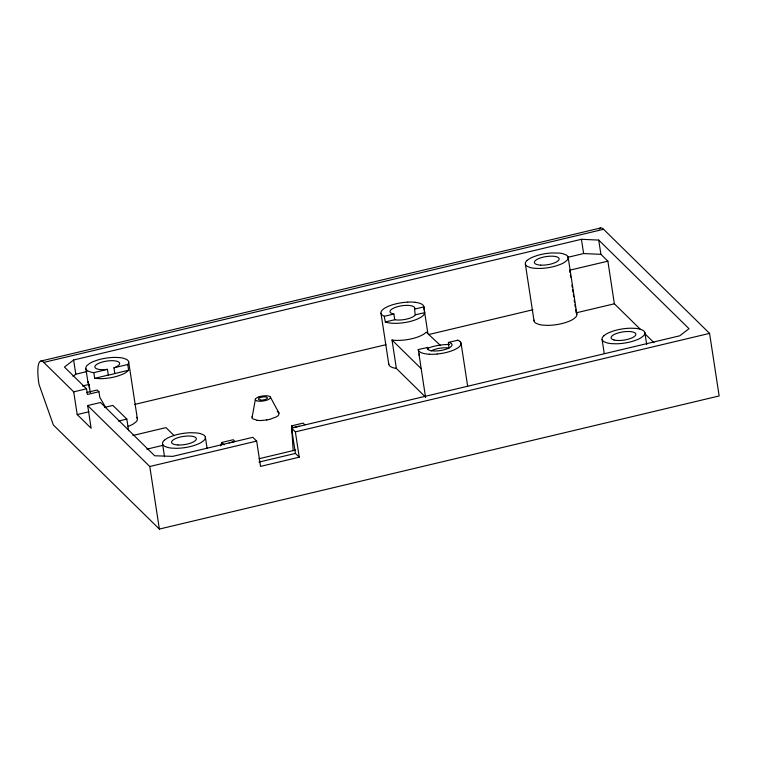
<?xml version="1.0" encoding="UTF-8"?>
<svg xmlns="http://www.w3.org/2000/svg" width="757" height="757" viewBox="0 0 757 757"><rect width="100%" height="100%" fill="white"/><g stroke="black" fill="none" stroke-linecap="round" stroke-linejoin="round"><path stroke-width="1.14" d="M419.132 355.26L419.283 354.333A21.726 7.182 -8.7 0 1 419.482 353.85M415.035 302.308L417.098 302.611A21.65 7.154 -8.7 0 1 422.766 304.882L423.135 305.26A21.65 7.154 -8.7 0 1 423.759 306.519L424.658 312.594L423.986 314.543A21.726 7.182 -8.7 0 1 420.523 317.476L418.801 318.404A21.622 7.144 -8.7 0 1 400.519 323.088L397.879 323.277A21.726 7.182 -8.7 0 1 390.574 323.107L388.511 322.804A21.556 7.125 -8.7 0 1 385.871 322.141L385.313 321.943L384.244 316.18A21.65 7.154 -8.7 0 1 381.973 314.855L381.604 314.458A21.65 7.154 -8.7 0 1 381.121 311.837L381.623 310.872A21.726 7.182 -8.7 0 1 385.086 307.938L386.808 307.011A21.65 7.154 -8.7 0 1 405.099 302.327L407.73 302.138M255.412 399.27L252.015 417.836A13.815 4.57 -8.7 0 0 252.611 418.725L257.181 420.305M220.751 445.892L221.687 442.476L233.241 439.732L234.992 441.445L229.21 442.817M252.015 416.965L252.488 416.057M427.525 347.501L418.261 349.564L425.604 397.614M394.747 319.738A12.5 4.126 -8.7 0 0 415.215 314.978L414.543 308.96A12.5 4.126 -8.7 0 0 414.363 307.21L414.145 306.982A12.5 4.126 -8.7 0 0 398.948 306.32A12.5 4.126 -8.7 0 0 390.375 312.518L390.593 312.745A12.5 4.126 -8.7 0 0 393.877 314.051L394.747 319.738L385.313 321.943M128.624 370.23L125.671 372.671A21.679 7.163 -8.7 0 1 122.047 374.507L117.553 376.106A21.679 7.163 -8.7 0 1 100.53 378.689L94.701 378.368L93.83 372.652A21.679 7.163 -8.7 0 1 90.925 372.103L87.973 370.987A21.679 7.163 -8.7 0 1 87.178 365.357L89.695 363.407A21.679 7.163 -8.7 0 1 93.31 361.581L97.804 359.972A21.679 7.163 -8.7 0 1 114.827 357.389L119.578 357.588A21.679 7.163 -8.7 0 1 123.552 358.269L126.504 359.386A21.679 7.163 -8.7 0 1 127.744 364.524L128.624 370.23L114.25 373.693A12.519 4.135 -8.7 0 1 108.308 375.046L94.701 378.368M43.783 362.404A33.535 7.608 76.6 0 0 38.976 384.282L53.35 424.98L159.367 529.067L719.15 395.958L709.574 333.383L603.566 229.295L43.783 362.404L73.722 391.861L77.195 414.571L91.133 428.263L87.67 405.553L100.492 402.506L154.665 455.771L172.691 456.376L252.829 437.319L256.67 441.085L260.54 466.397L299.242 457.19L295.41 453.424L291.54 428.112L679.748 335.805L689.021 328.708L598.711 240.083L581.414 239.297L73.609 359.991L64.44 367.069L86.525 388.795L87.396 394.482L98.949 391.738L99.82 397.416L105.743 407.503M73.041 376.324L75.795 374.204L87.036 371.536M114.827 373.494L113.957 367.788L114.676 367.524A12.519 4.135 -8.7 0 0 114.373 360.796A12.519 4.135 -8.7 0 0 95.41 365.565A12.519 4.135 -8.7 0 0 107.447 369.331L108.308 375.046M127.592 426.56L129.882 425.68A21.679 7.163 -8.7 0 0 133.497 423.844L136.014 421.895A21.679 7.163 -8.7 0 0 136.639 417.344M259.102 396.819L258.317 397.103A7.646 2.526 -8.7 0 0 255.346 399.45L255.412 399.762A7.646 2.526 -8.7 0 0 256.386 400.68M269.729 419.35L276.248 416.918A13.796 4.561 -8.7 0 0 278.585 415.054L279.049 413.275A13.796 4.561 -8.7 0 0 278.472 412.385M93.83 372.652L107.437 369.34M73.722 391.861L86.525 388.795M40.812 361.07L600.604 227.98M567.627 257.352L583.628 253.557L600.926 254.343L607.88 261.174L614.372 303.794L640.507 329.437M82.428 386.013L89.061 384.433L90.301 392.505M414.439 309.121L423.788 306.907M86.695 392.505L97.199 390.006L98.949 391.738M415.309 314.808L424.668 312.66M104.504 407.398L112.888 405.402L126.826 419.085L128.605 430.676M77.195 414.571L88.938 411.78M134.604 404.446L385.985 344.69M428.462 334.594L532.919 309.755M118.423 421.081L126.826 419.085M132.882 435.483L165.991 427.61L174.186 435.663M146.82 449.166L162.802 445.362M293.148 450.595L291.587 425.86L303.141 423.106L304.787 424.724M299.11 426.191L293.338 427.573L291.587 425.86M87.67 405.553L149.791 466.501L256.67 441.085M291.54 428.112L295.372 431.878L709.574 333.383M258.979 458.733L295.58 450.027M258.979 462.092L295.41 453.424M113.957 367.788L127.744 364.524M607.88 261.174L569.652 270.211L570.012 272.52M430.97 350.955A12.5 4.126 -8.7 0 1 448.967 348.078L448.362 342.438L457.701 340.234M614.372 303.794L576.143 312.84L575.623 309.376M384.442 316.256L393.877 314.051M266.852 419.936L261.761 420.476M437.168 354.011L439.855 353.699A21.622 7.144 -8.7 0 0 457.086 348.343L458.515 347.378A21.726 7.182 -8.7 0 0 460.956 344.454L461.098 343.527A21.584 7.135 -8.7 0 0 460.388 341.833L460.019 341.549M429.465 354.238L427.185 354.068A21.622 7.144 -8.7 0 1 419.378 351.541M451.427 343.678L451.636 343.801A12.5 4.126 -8.7 0 1 443.214 350.018A12.5 4.126 -8.7 0 1 427.942 349.412L427.733 349.289M425.283 396.848L396.365 368.451L392.012 340.016L393.186 340.167A21.726 7.182 -8.7 0 0 400.491 340.338L403.131 340.148A21.622 7.144 -8.7 0 0 421.412 335.465L423.135 334.537A21.698 7.173 -8.7 0 0 426.21 332.096L440.593 345.589M395.476 368.299L396.365 368.451M256.424 400.671L256.954 400.86A7.646 2.526 -8.7 0 0 262.679 401.078L263.644 400.926A7.646 2.526 -8.7 0 0 266.748 400.169L267.533 399.885A7.646 2.526 -8.7 0 0 270.467 397.548L270.438 397.226A7.646 2.526 -8.7 0 0 269.416 396.318L268.896 396.129A7.646 2.526 -8.7 0 0 263.124 395.92L262.206 396.062A7.646 2.526 -8.7 0 0 259.064 396.819M277.251 411.647L278.462 412.385M603.566 229.295L603.414 229.172A33.535 7.608 76.6 0 0 600.046 228.217M88.105 381.509A21.679 7.163 -8.7 0 0 88.739 384.121L89.061 384.433M644.727 333.582L653.991 342.675M392.012 340.016L420.939 368.413M221.687 442.476L224.157 444.898M270.381 397.084L278.954 413.019M598.711 240.083L600.926 254.343M581.414 239.297L583.628 253.557M85.853 368.659L88.039 382.872M73.609 359.991L75.795 374.204M644.86 332.531L646.696 344.558M602.08 339.477L604.218 353.405M568.138 257.2L576.843 314.079M570.362 274.819L570.712 277.128M571.932 285.19L572.292 287.49M572.642 289.799L572.992 292.098M573.342 294.407L573.692 296.706M574.213 300.16L574.572 302.469M574.923 304.768L575.273 307.077M525.367 264.146L534.063 321.034M461.051 343.082L467.637 386.136M423.759 306.519L427.847 333.279M427.61 347.359L427.951 349.63M380.979 313.199L388.814 364.391M295.372 431.878L299.242 457.19M205.355 437.035L207.125 448.646M162.575 443.99L164.534 456.755M149.791 466.501L159.367 529.067M128.633 361.714L137.329 418.593M88.739 384.121L89.44 388.738M617.021 340.442A12.519 4.135 -8.7 0 0 633.316 337.206A12.519 4.135 -8.7 0 0 632.01 331.812A12.519 4.135 -8.7 0 0 615.441 333.913A12.557 4.145 -8.7 0 0 612.896 335.247A12.519 4.135 -8.7 0 0 614.059 339.997M617.002 340.451A12.557 4.145 -8.7 0 1 614.041 339.997M576.465 313.237A21.679 7.163 -8.7 0 1 575.519 317.391L573.002 319.331A21.679 7.163 -8.7 0 1 569.387 321.167L564.892 322.775A21.679 7.163 -8.7 0 1 547.869 325.359L543.119 325.16A21.679 7.163 -8.7 0 1 539.135 324.479L536.183 323.362A21.679 7.163 -8.7 0 1 534.026 320.126M407.834 302.109A21.726 7.182 -8.7 0 1 415.129 302.28M395.476 368.299A21.622 7.144 -8.7 0 1 388.776 363.947M419 351.163A21.622 7.144 -8.7 0 1 418.29 349.469M457.673 340.148A21.622 7.144 -8.7 0 1 459.991 341.464M437.073 354.049A21.726 7.182 -8.7 0 1 429.37 354.267M427.714 349.185A12.5 4.126 -8.7 0 1 427.506 347.397M448.636 342.401A12.5 4.126 -8.7 0 1 451.409 343.583M449.544 344.501A21.726 7.182 -8.7 0 0 443.072 344.766L440.385 345.078A21.622 7.144 -8.7 0 0 427.847 348.201M599.26 229.011A33.535 7.608 76.6 0 1 599.941 228.292M269.634 419.378A13.796 4.561 -8.7 0 1 266.767 419.965M261.657 420.495A13.796 4.561 -8.7 0 1 257.087 420.334M164.401 440.205L163.891 440.688A21.679 7.163 -8.7 0 0 164.695 446.318L167.647 447.434A21.679 7.163 -8.7 0 0 171.631 448.116L176.381 448.314A21.679 7.163 -8.7 0 0 193.404 445.731L197.899 444.122A21.679 7.163 -8.7 0 0 201.513 442.287L204.03 440.347A21.679 7.163 -8.7 0 0 203.226 434.707L200.274 433.6A21.679 7.163 -8.7 0 0 196.3 432.919L191.549 432.711A21.679 7.163 -8.7 0 0 174.526 435.294L170.032 436.903A21.679 7.163 -8.7 0 0 166.408 438.738L164.401 440.205M527.184 260.37L526.683 260.843A21.679 7.163 -8.7 0 0 527.487 266.473L530.439 267.59A21.679 7.163 -8.7 0 0 534.414 268.271L539.164 268.47A21.679 7.163 -8.7 0 0 556.187 265.887L560.682 264.278A21.679 7.163 -8.7 0 0 564.306 262.452L566.823 260.503A21.679 7.163 -8.7 0 0 566.018 254.872L563.066 253.756A21.679 7.163 -8.7 0 0 559.082 253.075L551.758 252.961A21.679 7.163 -8.7 0 0 537.309 255.459L532.814 257.068A21.679 7.163 -8.7 0 0 529.2 258.903L527.184 260.37M603.906 335.692L603.405 336.174A21.679 7.163 -8.7 0 0 604.209 341.804L607.161 342.921A21.679 7.163 -8.7 0 0 611.136 343.602L615.886 343.801A21.679 7.163 -8.7 0 0 632.909 341.218L637.403 339.609A21.679 7.163 -8.7 0 0 641.028 337.773L643.535 335.834A21.679 7.163 -8.7 0 0 642.74 330.203L639.788 329.087A21.679 7.163 -8.7 0 0 635.804 328.406L631.054 328.207A21.679 7.163 -8.7 0 0 614.031 330.79L609.536 332.399A21.679 7.163 -8.7 0 0 605.922 334.225L603.906 335.692M177.952 444.984A12.519 4.135 -8.7 0 0 196.356 438.767A12.519 4.135 -8.7 0 0 177.611 437.792A12.519 4.135 -8.7 0 0 177.952 444.984M540.735 265.139A12.519 4.135 -8.7 0 0 559.149 258.922A12.519 4.135 -8.7 0 0 540.394 257.948A12.519 4.135 -8.7 0 0 540.735 265.139M260.54 400.112A4.57 1.514 -8.7 0 0 267.448 397.927A4.57 1.514 -8.7 0 0 260.787 397.434A4.57 1.514 -8.7 0 0 260.54 400.112"/></g></svg>
